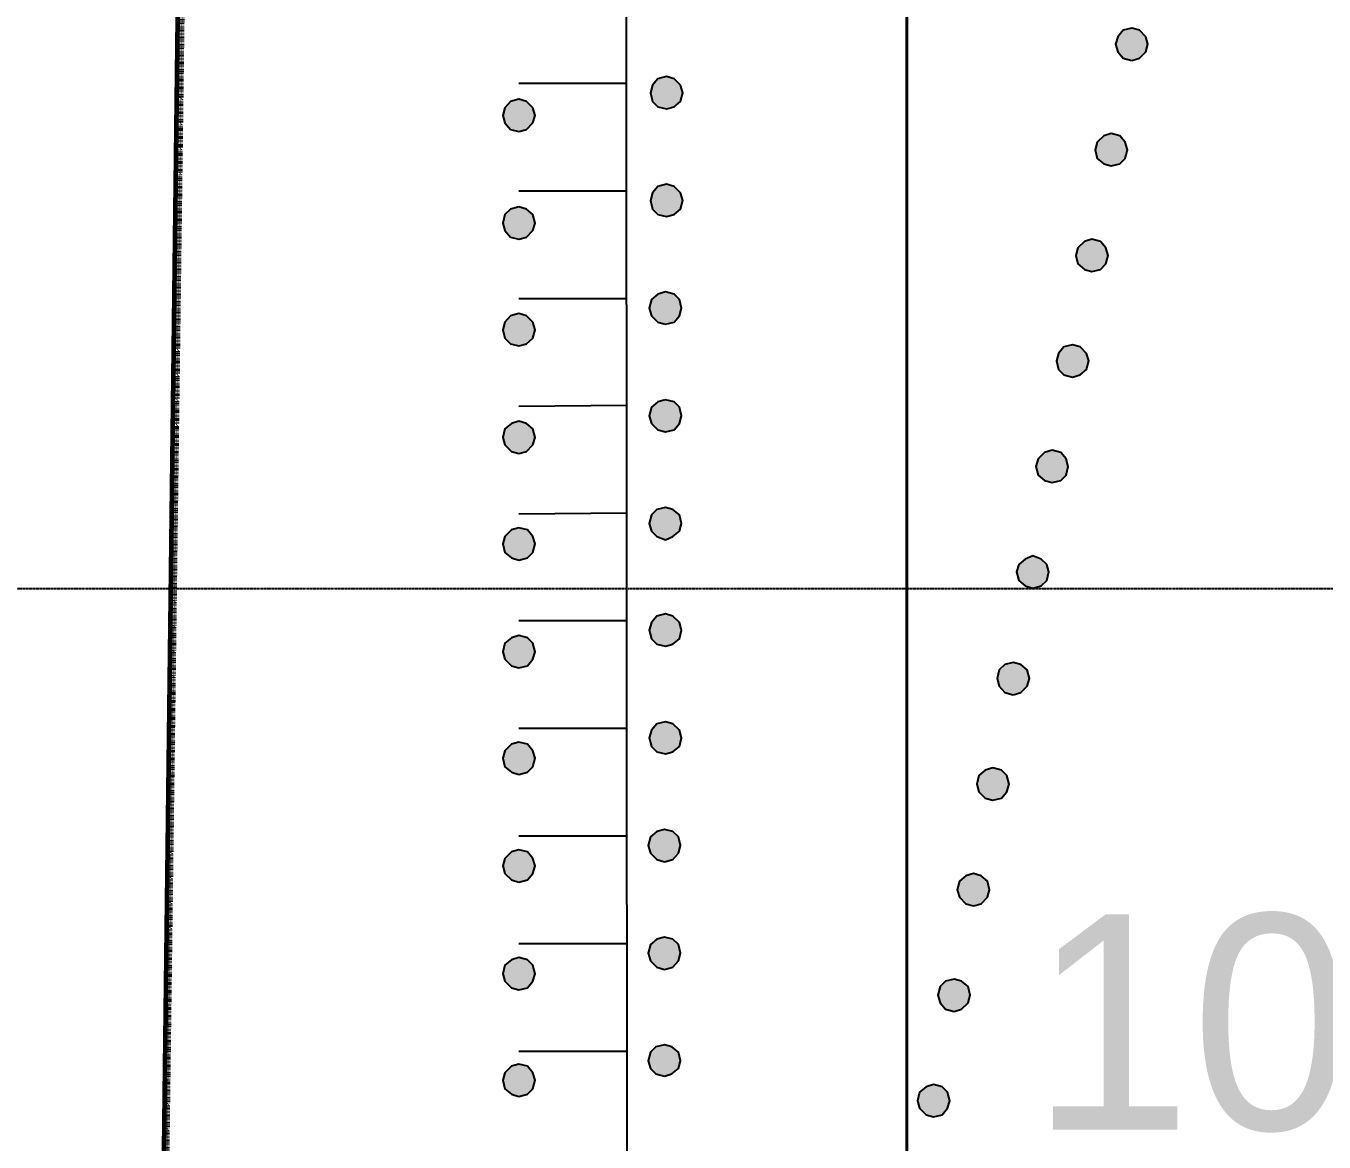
# Model space of a CAD drawing. Header units: millimetres. Extents: x 172667 to 1873135, y -274708 to 168495.
# Drawn here: x 1768622 to 1774649, y 18699 to 23880 of the extents above; entities that cross this region are included whole.
import ezdxf
from ezdxf.enums import TextEntityAlignment as Align

# ---------------------------------------------------------------- set-up
doc = ezdxf.new("R2010")
doc.units = ezdxf.units.MM
doc.linetypes.add('линия_сгиба', pattern=[1.25, 0.5, -0.25, 0, -0.25, 0, -0.25])
doc.linetypes.add('осевая', pattern=[2, 1.25, -0.25, 0.25, -0.25])
for name, color, linetype, lineweight in [('0004-Осевая', 4, 'осевая', 25), ('012 ОП.ЗОНА.ЗДАНИЕ', 171, '01.Опасная зона здание', 40), ('017 ОТВОД', 7, '13.Граница отвода', 70)]:
    doc.layers.add(name, color=color, linetype=linetype, lineweight=lineweight)
doc.layers.add('_ТОПО', color=253, linetype='Continuous')
doc.styles.add('F2', font='', dxfattribs={"height": 0.000909972})
doc.styles.add('размеры', font='', dxfattribs={"width": 0.7})
doc.styles.get('F2').set_extended_font_data('D431')
doc.styles.get('размеры').set_extended_font_data('T-FLEX Type A')
doc.linetypes.add('01.Опасная зона здание', pattern='A,1,-2,10,-0.05,[1,линии ППР.shx,S=0.2,R=180,X=0,Y=-1],-0.05,10,-2', length=25.1)
doc.linetypes.add('13.Граница отвода', pattern='A,20,[14,SHAPES,S=0.01,R=0,X=0,Y=0],-2.5', length=22.5)
doc.dimstyles.new('SPDS 500', dxfattribs={"dimscale": 500, "dimtxt": 2.5, "dimasz": 2, "dimexe": 1.25, "dimexo": 0, "dimtad": 1, "dimdec": 0, "dimtxsty": 'размеры', "dimblk": 'ARCHTICK', "dimcen": 2.5, "dimdle": 2, "dimclrd": 256, "dimclre": 256, "dimclrt": 1, "dimaunit": 1, "dimadec": 0, "dimazin": 2, "dimtfac": 0.75, "dimtdec": 0, "dimtix": 1, "dimtmove": 1, "dimatfit": 3, "dimfxl": 1.25, "dimtolj": 1, "dimlwd": 20, "dimlwe": 20, "dimarcsym": 0})

# ---------------------------------------------------------------- blocks, each defined once
blk = doc.blocks.new('_ArchTick')
at = {"color": 0, "linetype": 'ByBlock', "const_width": 0.15}
blk.add_lwpolyline([(-0.5, -0.5), (0.5, 0.5)], dxfattribs=at)
blk = doc.blocks.new('*D254')
at = {"linetype": 'Continuous', "lineweight": 20, "transparency": 16777216}
for p, q in [((1763104.9, 14268.6), (1763104.9, 64268.6)), ((1769362.5, 63268.6), (1762479.9, 63268.6)), ((1769362.5, 15268.6), (1762479.9, 15268.6))]:
    blk.add_line(p, q, dxfattribs=at)
at = {"layer": 'Defpoints', "color": 0, "transparency": 16777216}
for p in [(1763104.9, 63268.6), (1769362.5, 63268.6), (1769362.5, 15268.6)]:
    blk.add_point(p, dxfattribs=at)
at = {"lineweight": 20, "transparency": 16777216, "xscale": 1000, "yscale": 1000, "zscale": 1000}
for p, rotation in [((1763104.9, 63268.6), 90), ((1763104.9, 15268.6), 270)]:
    blk.add_blockref('_ArchTick', p, dxfattribs=dict(at, rotation=rotation))
at = {"color": 1, "transparency": 16777216, "insert": (1762167.4, 39268.6), "char_height": 1250, "attachment_point": 5, "rotation": 90, "style": 'размеры'}
blk.add_mtext('\\A1;48000', dxfattribs=at)

msp = doc.modelspace()

# ---------------------------------------------------------------- hatches: boundary and pattern name
at = {"layer": '_ТОПО', "linetype": 'ByBlock', "lineweight": -2}
for points in [[(1773756.2, 23720.1), (1773791.2, 23730.1), (1773821.2, 23760.1), (1773831.2, 23795.1), (1773821.2, 23830.1), (1773791.2, 23860.1), (1773756.2, 23870.1), (1773716.2, 23860.1), (1773691.2, 23830.1), (1773681.2, 23795.1), (1773691.2, 23760.1), (1773716.2, 23730.1)], [(1771596.2, 23495.1), (1771631.2, 23505.1), (1771661.2, 23530.1), (1771671.2, 23570.1), (1771661.2, 23605.1), (1771631.2, 23635.1), (1771596.2, 23645.1), (1771556.2, 23635.1), (1771531.2, 23605.1), (1771521.2, 23570.1), (1771531.2, 23530.1), (1771556.2, 23505.1)], [(1770911.2, 23390.1), (1770946.2, 23400.1), (1770976.2, 23430.1), (1770986.2, 23465.1), (1770976.2, 23500.1), (1770946.2, 23530.1), (1770911.2, 23540.1), (1770871.2, 23530.1), (1770846.2, 23500.1), (1770836.2, 23465.1), (1770846.2, 23430.1), (1770871.2, 23400.1)], [(1773661.2, 23230.1), (1773701.2, 23240.1), (1773726.2, 23265.1), (1773736.2, 23305.1), (1773726.2, 23340.1), (1773701.2, 23370.1), (1773661.2, 23380.1), (1773626.2, 23370.1), (1773596.2, 23340.1), (1773586.2, 23305.1), (1773596.2, 23265.1), (1773626.2, 23240.1)], [(1771596.2, 22995.1), (1771631.2, 23005.1), (1771661.2, 23030.1), (1771671.2, 23070.1), (1771661.2, 23105.1), (1771631.2, 23135.1), (1771596.2, 23145.1), (1771556.2, 23135.1), (1771531.2, 23105.1), (1771521.2, 23070.1), (1771531.2, 23030.1), (1771556.2, 23005.1)], [(1770911.2, 22890.1), (1770946.2, 22900.1), (1770976.2, 22930.1), (1770986.2, 22965.1), (1770976.2, 23005.1), (1770946.2, 23030.1), (1770911.2, 23040.1), (1770871.2, 23030.1), (1770846.2, 23005.1), (1770836.2, 22965.1), (1770846.2, 22930.1), (1770871.2, 22900.1)], [(1773571.2, 22740.1), (1773611.2, 22750.1), (1773636.2, 22775.1), (1773646.2, 22815.1), (1773636.2, 22850.1), (1773611.2, 22880.1), (1773571.2, 22890.1), (1773536.2, 22880.1), (1773506.2, 22850.1), (1773496.2, 22815.1), (1773506.2, 22775.1), (1773536.2, 22750.1)], [(1771591.2, 22495.1), (1771631.2, 22505.1), (1771656.2, 22535.1), (1771666.2, 22570.1), (1771656.2, 22610.1), (1771631.2, 22635.1), (1771591.2, 22645.1), (1771556.2, 22635.1), (1771526.2, 22610.1), (1771516.2, 22570.1), (1771526.2, 22535.1), (1771556.2, 22505.1)], [(1770911.2, 22395.1), (1770946.2, 22405.1), (1770976.2, 22430.1), (1770986.2, 22470.1), (1770976.2, 22505.1), (1770946.2, 22535.1), (1770911.2, 22545.1), (1770871.2, 22535.1), (1770846.2, 22505.1), (1770836.2, 22470.1), (1770846.2, 22430.1), (1770871.2, 22405.1)], [(1773481.2, 22250.1), (1773516.2, 22260.1), (1773546.2, 22285.1), (1773556.2, 22325.1), (1773546.2, 22360.1), (1773516.2, 22390.1), (1773481.2, 22400.1), (1773441.2, 22390.1), (1773416.2, 22360.1), (1773406.2, 22325.1), (1773416.2, 22285.1), (1773441.2, 22260.1)], [(1771591.2, 21995.1), (1771631.2, 22005.1), (1771656.2, 22035.1), (1771666.2, 22070.1), (1771656.2, 22110.1), (1771631.2, 22135.1), (1771591.2, 22145.1), (1771556.2, 22135.1), (1771526.2, 22110.1), (1771516.2, 22070.1), (1771526.2, 22035.1), (1771556.2, 22005.1)], [(1770911.2, 21895.1), (1770946.2, 21905.1), (1770976.2, 21935.1), (1770986.2, 21970.1), (1770976.2, 22010.1), (1770946.2, 22035.1), (1770911.2, 22045.1), (1770876.2, 22035.1), (1770846.2, 22010.1), (1770836.2, 21970.1), (1770846.2, 21935.1), (1770876.2, 21905.1)], [(1773386.2, 21760.1), (1773426.2, 21770.1), (1773451.2, 21795.1), (1773461.2, 21835.1), (1773451.2, 21870.1), (1773426.2, 21900.1), (1773386.2, 21910.1), (1773351.2, 21900.1), (1773321.2, 21870.1), (1773311.2, 21835.1), (1773321.2, 21795.1), (1773351.2, 21770.1)], [(1771591.2, 21495.1), (1771626.2, 21510.1), (1771656.2, 21535.1), (1771666.2, 21570.1), (1771656.2, 21610.1), (1771626.2, 21635.1), (1771591.2, 21645.1), (1771551.2, 21635.1), (1771526.2, 21610.1), (1771516.2, 21570.1), (1771526.2, 21535.1), (1771551.2, 21510.1)], [(1770911.2, 21400.1), (1770951.2, 21410.1), (1770976.2, 21435.1), (1770986.2, 21475.1), (1770976.2, 21510.1), (1770951.2, 21540.1), (1770911.2, 21550.1), (1770876.2, 21540.1), (1770846.2, 21510.1), (1770836.2, 21475.1), (1770846.2, 21435.1), (1770876.2, 21410.1)], [(1773296.2, 21270.1), (1773336.2, 21280.1), (1773361.2, 21305.1), (1773371.2, 21345.1), (1773361.2, 21380.1), (1773336.2, 21405.1), (1773296.2, 21420.1), (1773261.2, 21405.1), (1773231.2, 21380.1), (1773221.2, 21345.1), (1773231.2, 21305.1), (1773261.2, 21280.1)], [(1771591.2, 21000.1), (1771626.2, 21010.1), (1771656.2, 21035.1), (1771666.2, 21075.1), (1771656.2, 21110.1), (1771626.2, 21140.1), (1771591.2, 21150.1), (1771551.2, 21140.1), (1771526.2, 21110.1), (1771516.2, 21075.1), (1771526.2, 21035.1), (1771551.2, 21010.1)], [(1770911.2, 20900.1), (1770951.2, 20910.1), (1770976.2, 20940.1), (1770986.2, 20975.1), (1770976.2, 21015.1), (1770951.2, 21040.1), (1770911.2, 21050.1), (1770876.2, 21040.1), (1770846.2, 21015.1), (1770836.2, 20975.1), (1770846.2, 20940.1), (1770876.2, 20910.1)], [(1773206.2, 20775.1), (1773241.2, 20785.1), (1773271.2, 20815.1), (1773281.2, 20850.1), (1773271.2, 20890.1), (1773241.2, 20915.1), (1773206.2, 20925.1), (1773166.2, 20915.1), (1773141.2, 20890.1), (1773131.2, 20850.1), (1773141.2, 20815.1), (1773166.2, 20785.1)], [(1771591.2, 20500.1), (1771626.2, 20510.1), (1771656.2, 20535.1), (1771666.2, 20575.1), (1771656.2, 20610.1), (1771626.2, 20640.1), (1771591.2, 20650.1), (1771551.2, 20640.1), (1771526.2, 20610.1), (1771516.2, 20575.1), (1771526.2, 20535.1), (1771551.2, 20510.1)], [(1770911.2, 20405.1), (1770951.2, 20415.1), (1770976.2, 20440.1), (1770986.2, 20480.1), (1770976.2, 20515.1), (1770951.2, 20545.1), (1770911.2, 20555.1), (1770876.2, 20545.1), (1770846.2, 20515.1), (1770836.2, 20480.1), (1770846.2, 20440.1), (1770876.2, 20415.1)], [(1773111.2, 20285.1), (1773151.2, 20295.1), (1773176.2, 20325.1), (1773186.2, 20360.1), (1773176.2, 20400.1), (1773151.2, 20425.1), (1773111.2, 20435.1), (1773076.2, 20425.1), (1773046.2, 20400.1), (1773036.2, 20360.1), (1773046.2, 20325.1), (1773076.2, 20295.1)], [(1771586.2, 20000.1), (1771626.2, 20010.1), (1771651.2, 20040.1), (1771661.2, 20075.1), (1771651.2, 20115.1), (1771626.2, 20140.1), (1771586.2, 20150.1), (1771551.2, 20140.1), (1771521.2, 20115.1), (1771511.2, 20075.1), (1771521.2, 20040.1), (1771551.2, 20010.1)], [(1770911.2, 19905.1), (1770951.2, 19915.1), (1770976.2, 19945.1), (1770986.2, 19980.1), (1770976.2, 20015.1), (1770951.2, 20045.1), (1770911.2, 20055.1), (1770876.2, 20045.1), (1770846.2, 20015.1), (1770836.2, 19980.1), (1770846.2, 19945.1), (1770876.2, 19915.1)], [(1773021.2, 19795.1), (1773056.2, 19805.1), (1773086.2, 19835.1), (1773096.2, 19870.1), (1773086.2, 19910.1), (1773056.2, 19935.1), (1773021.2, 19945.1), (1772986.2, 19935.1), (1772956.2, 19910.1), (1772946.2, 19870.1), (1772956.2, 19835.1), (1772986.2, 19805.1)], [(1771586.2, 19500.1), (1771626.2, 19510.1), (1771651.2, 19540.1), (1771661.2, 19575.1), (1771651.2, 19615.1), (1771626.2, 19640.1), (1771586.2, 19650.1), (1771551.2, 19640.1), (1771521.2, 19615.1), (1771511.2, 19575.1), (1771521.2, 19540.1), (1771551.2, 19510.1)], [(1770911.2, 19405.1), (1770951.2, 19415.1), (1770976.2, 19445.1), (1770986.2, 19480.1), (1770976.2, 19520.1), (1770951.2, 19545.1), (1770911.2, 19555.1), (1770876.2, 19545.1), (1770846.2, 19520.1), (1770836.2, 19480.1), (1770846.2, 19445.1), (1770876.2, 19415.1)], [(1772931.2, 19305.1), (1772966.2, 19315.1), (1772996.2, 19345.1), (1773006.2, 19380.1), (1772996.2, 19420.1), (1772966.2, 19445.1), (1772931.2, 19455.1), (1772891.2, 19445.1), (1772866.2, 19420.1), (1772856.2, 19380.1), (1772866.2, 19345.1), (1772891.2, 19315.1)], [(1771586.2, 19005.1), (1771621.2, 19015.1), (1771651.2, 19040.1), (1771661.2, 19075.1), (1771651.2, 19115.1), (1771621.2, 19140.1), (1771586.2, 19150.1), (1771546.2, 19140.1), (1771521.2, 19115.1), (1771511.2, 19075.1), (1771521.2, 19040.1), (1771546.2, 19015.1)], [(1770911.2, 18910.1), (1770951.2, 18920.1), (1770976.2, 18945.1), (1770986.2, 18985.1), (1770976.2, 19020.1), (1770951.2, 19050.1), (1770911.2, 19060.1), (1770876.2, 19050.1), (1770846.2, 19020.1), (1770836.2, 18985.1), (1770846.2, 18945.1), (1770876.2, 18920.1)], [(1772836.2, 18815.1), (1772876.2, 18825.1), (1772901.2, 18855.1), (1772911.2, 18890.1), (1772901.2, 18930.1), (1772876.2, 18955.1), (1772836.2, 18965.1), (1772801.2, 18955.1), (1772771.2, 18930.1), (1772761.2, 18890.1), (1772771.2, 18855.1), (1772801.2, 18825.1)]]:
    msp.add_hatch(color=8, dxfattribs=at).paths.add_polyline_path(points)

# ---------------------------------------------------------------- linework, layer by layer
at = {"layer": '0004-Осевая', "elevation": 107296.5}
msp.add_lwpolyline([(1761144, 21268.6), (1808719.1, 21268.6)], dxfattribs=at)
at = {"layer": '012 ОП.ЗОНА.ЗДАНИЕ', "elevation": 107296.5}
msp.add_lwpolyline([(1772712, 63268.6), (1772712, 15274.6)], dxfattribs=at)
at = {"layer": '017 ОТВОД', "color": 1, "linetype": '13.Граница отвода', "lineweight": 60, "elevation": -103056.2}
msp.add_lwpolyline([(1769145.1, 8582.2), (1770045.1, 84542.2), (1850035.1, 83412.2), (1849135.1, 7452.2)], close=True, dxfattribs=at)
at = {"layer": '017 ОТВОД', "color": 6, "linetype": 'линия_сгиба', "lineweight": 60, "ltscale": 5, "elevation": 3738.5}
msp.add_lwpolyline([(1769149.6, 9024.3), (1815482.4, 8078.8), (1815473.1, 83886.3), (1770145.1, 84117.2)], close=True, dxfattribs=at)
at = {"layer": '_ТОПО', "color": 8, "linetype": 'ByBlock', "lineweight": -2}
for p, q in [((1770911.2, 23615.1, 106562.4), (1771411.2, 23615.1, 106546.5)), ((1770911.2, 23115.1, 106562.5), (1771411.2, 23115.1, 106546.4)), ((1770911.2, 22615.1, 106562.5), (1771411.2, 22615.1, 106546.3)), ((1770911.2, 22115.1, 106562.4), (1771411.2, 22120.1, 106546.2)), ((1770911.2, 21615.1, 106562.4), (1771411.2, 21620.1, 106546.1)), ((1770911.2, 21120.1, 106562.3), (1771411.2, 21120.1, 106546)), ((1770911.2, 20620.1, 106562.1), (1771411.2, 20620.1, 106546)), ((1770911.2, 20120.1, 106561.9), (1771411.2, 20120.1, 106545.9)), ((1770911.2, 19620.1, 106561.6), (1771411.2, 19620.1, 106545.8)), ((1770911.2, 19120.1, 106561.2), (1771411.2, 19120.1, 106545.7))]:
    msp.add_line(p, q, dxfattribs=at)
at = {"layer": '_ТОПО', "color": 8, "linetype": 'ByBlock', "lineweight": -2, "elevation": 105424.8, "flags": 128}
msp.add_lwpolyline([(1768772, 15350.2), (1770967.3, 15048.5), (1771310.6, 15246.2), (1771414.6, 15620.7), (1771388.6, 62985.5), (1771206.6, 63453.7), (1770842.4, 63630.5), (1768628, 63583.8)], dxfattribs=at)
at = {"layer": '_ТОПО', "color": 8, "linetype": 'ByBlock', "lineweight": -2, "flags": 128}
for points, elevation in [([(1773756.2, 23720.1), (1773791.2, 23730.1), (1773821.2, 23760.1), (1773831.2, 23795.1), (1773821.2, 23830.1), (1773791.2, 23860.1), (1773756.2, 23870.1), (1773716.2, 23860.1), (1773691.2, 23830.1), (1773681.2, 23795.1), (1773691.2, 23760.1), (1773716.2, 23730.1), (1773756.2, 23720.1)], 106595.4), ([(1773756.2, 23720.1), (1773791.2, 23730.1), (1773821.2, 23760.1), (1773831.2, 23795.1), (1773821.2, 23830.1), (1773791.2, 23860.1), (1773756.2, 23870.1), (1773716.2, 23860.1), (1773691.2, 23830.1), (1773681.2, 23795.1), (1773691.2, 23760.1), (1773716.2, 23730.1), (1773756.2, 23720.1)], 106595.4), ([(1771596.2, 23495.1), (1771631.2, 23505.1), (1771661.2, 23530.1), (1771671.2, 23570.1), (1771661.2, 23605.1), (1771631.2, 23635.1), (1771596.2, 23645.1), (1771556.2, 23635.1), (1771531.2, 23605.1), (1771521.2, 23570.1), (1771531.2, 23530.1), (1771556.2, 23505.1), (1771596.2, 23495.1)], 106595.4), ([(1771596.2, 23495.1), (1771631.2, 23505.1), (1771661.2, 23530.1), (1771671.2, 23570.1), (1771661.2, 23605.1), (1771631.2, 23635.1), (1771596.2, 23645.1), (1771556.2, 23635.1), (1771531.2, 23605.1), (1771521.2, 23570.1), (1771531.2, 23530.1), (1771556.2, 23505.1), (1771596.2, 23495.1)], 106595.4), ([(1770911.2, 23390.1), (1770946.2, 23400.1), (1770976.2, 23430.1), (1770986.2, 23465.1), (1770976.2, 23500.1), (1770946.2, 23530.1), (1770911.2, 23540.1), (1770871.2, 23530.1), (1770846.2, 23500.1), (1770836.2, 23465.1), (1770846.2, 23430.1), (1770871.2, 23400.1), (1770911.2, 23390.1)], 105424.8), ([(1770911.2, 23390.1), (1770946.2, 23400.1), (1770976.2, 23430.1), (1770986.2, 23465.1), (1770976.2, 23500.1), (1770946.2, 23530.1), (1770911.2, 23540.1), (1770871.2, 23530.1), (1770846.2, 23500.1), (1770836.2, 23465.1), (1770846.2, 23430.1), (1770871.2, 23400.1), (1770911.2, 23390.1)], 105424.8), ([(1773661.2, 23230.1), (1773701.2, 23240.1), (1773726.2, 23265.1), (1773736.2, 23305.1), (1773726.2, 23340.1), (1773701.2, 23370.1), (1773661.2, 23380.1), (1773626.2, 23370.1), (1773596.2, 23340.1), (1773586.2, 23305.1), (1773596.2, 23265.1), (1773626.2, 23240.1), (1773661.2, 23230.1)], 106595.4), ([(1773661.2, 23230.1), (1773701.2, 23240.1), (1773726.2, 23265.1), (1773736.2, 23305.1), (1773726.2, 23340.1), (1773701.2, 23370.1), (1773661.2, 23380.1), (1773626.2, 23370.1), (1773596.2, 23340.1), (1773586.2, 23305.1), (1773596.2, 23265.1), (1773626.2, 23240.1), (1773661.2, 23230.1)], 106595.4), ([(1771596.2, 22995.1), (1771631.2, 23005.1), (1771661.2, 23030.1), (1771671.2, 23070.1), (1771661.2, 23105.1), (1771631.2, 23135.1), (1771596.2, 23145.1), (1771556.2, 23135.1), (1771531.2, 23105.1), (1771521.2, 23070.1), (1771531.2, 23030.1), (1771556.2, 23005.1), (1771596.2, 22995.1)], 106595.4), ([(1771596.2, 22995.1), (1771631.2, 23005.1), (1771661.2, 23030.1), (1771671.2, 23070.1), (1771661.2, 23105.1), (1771631.2, 23135.1), (1771596.2, 23145.1), (1771556.2, 23135.1), (1771531.2, 23105.1), (1771521.2, 23070.1), (1771531.2, 23030.1), (1771556.2, 23005.1), (1771596.2, 22995.1)], 106595.4), ([(1770911.2, 22890.1), (1770946.2, 22900.1), (1770976.2, 22930.1), (1770986.2, 22965.1), (1770976.2, 23005.1), (1770946.2, 23030.1), (1770911.2, 23040.1), (1770871.2, 23030.1), (1770846.2, 23005.1), (1770836.2, 22965.1), (1770846.2, 22930.1), (1770871.2, 22900.1), (1770911.2, 22890.1)], 105424.8), ([(1770911.2, 22890.1), (1770946.2, 22900.1), (1770976.2, 22930.1), (1770986.2, 22965.1), (1770976.2, 23005.1), (1770946.2, 23030.1), (1770911.2, 23040.1), (1770871.2, 23030.1), (1770846.2, 23005.1), (1770836.2, 22965.1), (1770846.2, 22930.1), (1770871.2, 22900.1), (1770911.2, 22890.1)], 105424.8), ([(1773571.2, 22740.1), (1773611.2, 22750.1), (1773636.2, 22775.1), (1773646.2, 22815.1), (1773636.2, 22850.1), (1773611.2, 22880.1), (1773571.2, 22890.1), (1773536.2, 22880.1), (1773506.2, 22850.1), (1773496.2, 22815.1), (1773506.2, 22775.1), (1773536.2, 22750.1), (1773571.2, 22740.1)], 106595.4), ([(1773571.2, 22740.1), (1773611.2, 22750.1), (1773636.2, 22775.1), (1773646.2, 22815.1), (1773636.2, 22850.1), (1773611.2, 22880.1), (1773571.2, 22890.1), (1773536.2, 22880.1), (1773506.2, 22850.1), (1773496.2, 22815.1), (1773506.2, 22775.1), (1773536.2, 22750.1), (1773571.2, 22740.1)], 106595.4), ([(1771591.2, 22495.1), (1771631.2, 22505.1), (1771656.2, 22535.1), (1771666.2, 22570.1), (1771656.2, 22610.1), (1771631.2, 22635.1), (1771591.2, 22645.1), (1771556.2, 22635.1), (1771526.2, 22610.1), (1771516.2, 22570.1), (1771526.2, 22535.1), (1771556.2, 22505.1), (1771591.2, 22495.1)], 106595.4), ([(1771591.2, 22495.1), (1771631.2, 22505.1), (1771656.2, 22535.1), (1771666.2, 22570.1), (1771656.2, 22610.1), (1771631.2, 22635.1), (1771591.2, 22645.1), (1771556.2, 22635.1), (1771526.2, 22610.1), (1771516.2, 22570.1), (1771526.2, 22535.1), (1771556.2, 22505.1), (1771591.2, 22495.1)], 106595.4), ([(1770911.2, 22395.1), (1770946.2, 22405.1), (1770976.2, 22430.1), (1770986.2, 22470.1), (1770976.2, 22505.1), (1770946.2, 22535.1), (1770911.2, 22545.1), (1770871.2, 22535.1), (1770846.2, 22505.1), (1770836.2, 22470.1), (1770846.2, 22430.1), (1770871.2, 22405.1), (1770911.2, 22395.1)], 105424.8), ([(1770911.2, 22395.1), (1770946.2, 22405.1), (1770976.2, 22430.1), (1770986.2, 22470.1), (1770976.2, 22505.1), (1770946.2, 22535.1), (1770911.2, 22545.1), (1770871.2, 22535.1), (1770846.2, 22505.1), (1770836.2, 22470.1), (1770846.2, 22430.1), (1770871.2, 22405.1), (1770911.2, 22395.1)], 105424.8), ([(1773481.2, 22250.1), (1773516.2, 22260.1), (1773546.2, 22285.1), (1773556.2, 22325.1), (1773546.2, 22360.1), (1773516.2, 22390.1), (1773481.2, 22400.1), (1773441.2, 22390.1), (1773416.2, 22360.1), (1773406.2, 22325.1), (1773416.2, 22285.1), (1773441.2, 22260.1), (1773481.2, 22250.1)], 106595.4), ([(1773481.2, 22250.1), (1773516.2, 22260.1), (1773546.2, 22285.1), (1773556.2, 22325.1), (1773546.2, 22360.1), (1773516.2, 22390.1), (1773481.2, 22400.1), (1773441.2, 22390.1), (1773416.2, 22360.1), (1773406.2, 22325.1), (1773416.2, 22285.1), (1773441.2, 22260.1), (1773481.2, 22250.1)], 106595.4), ([(1771591.2, 21995.1), (1771631.2, 22005.1), (1771656.2, 22035.1), (1771666.2, 22070.1), (1771656.2, 22110.1), (1771631.2, 22135.1), (1771591.2, 22145.1), (1771556.2, 22135.1), (1771526.2, 22110.1), (1771516.2, 22070.1), (1771526.2, 22035.1), (1771556.2, 22005.1), (1771591.2, 21995.1)], 106595.4), ([(1771591.2, 21995.1), (1771631.2, 22005.1), (1771656.2, 22035.1), (1771666.2, 22070.1), (1771656.2, 22110.1), (1771631.2, 22135.1), (1771591.2, 22145.1), (1771556.2, 22135.1), (1771526.2, 22110.1), (1771516.2, 22070.1), (1771526.2, 22035.1), (1771556.2, 22005.1), (1771591.2, 21995.1)], 106595.4), ([(1770911.2, 21895.1), (1770946.2, 21905.1), (1770976.2, 21935.1), (1770986.2, 21970.1), (1770976.2, 22010.1), (1770946.2, 22035.1), (1770911.2, 22045.1), (1770876.2, 22035.1), (1770846.2, 22010.1), (1770836.2, 21970.1), (1770846.2, 21935.1), (1770876.2, 21905.1), (1770911.2, 21895.1)], 105424.8), ([(1770911.2, 21895.1), (1770946.2, 21905.1), (1770976.2, 21935.1), (1770986.2, 21970.1), (1770976.2, 22010.1), (1770946.2, 22035.1), (1770911.2, 22045.1), (1770876.2, 22035.1), (1770846.2, 22010.1), (1770836.2, 21970.1), (1770846.2, 21935.1), (1770876.2, 21905.1), (1770911.2, 21895.1)], 105424.8), ([(1773386.2, 21760.1), (1773426.2, 21770.1), (1773451.2, 21795.1), (1773461.2, 21835.1), (1773451.2, 21870.1), (1773426.2, 21900.1), (1773386.2, 21910.1), (1773351.2, 21900.1), (1773321.2, 21870.1), (1773311.2, 21835.1), (1773321.2, 21795.1), (1773351.2, 21770.1), (1773386.2, 21760.1)], 106595.4), ([(1773386.2, 21760.1), (1773426.2, 21770.1), (1773451.2, 21795.1), (1773461.2, 21835.1), (1773451.2, 21870.1), (1773426.2, 21900.1), (1773386.2, 21910.1), (1773351.2, 21900.1), (1773321.2, 21870.1), (1773311.2, 21835.1), (1773321.2, 21795.1), (1773351.2, 21770.1), (1773386.2, 21760.1)], 106595.4), ([(1771591.2, 21495.1), (1771626.2, 21510.1), (1771656.2, 21535.1), (1771666.2, 21570.1), (1771656.2, 21610.1), (1771626.2, 21635.1), (1771591.2, 21645.1), (1771551.2, 21635.1), (1771526.2, 21610.1), (1771516.2, 21570.1), (1771526.2, 21535.1), (1771551.2, 21510.1), (1771591.2, 21495.1)], 106595.4), ([(1771591.2, 21495.1), (1771626.2, 21510.1), (1771656.2, 21535.1), (1771666.2, 21570.1), (1771656.2, 21610.1), (1771626.2, 21635.1), (1771591.2, 21645.1), (1771551.2, 21635.1), (1771526.2, 21610.1), (1771516.2, 21570.1), (1771526.2, 21535.1), (1771551.2, 21510.1), (1771591.2, 21495.1)], 106595.4), ([(1770911.2, 21400.1), (1770951.2, 21410.1), (1770976.2, 21435.1), (1770986.2, 21475.1), (1770976.2, 21510.1), (1770951.2, 21540.1), (1770911.2, 21550.1), (1770876.2, 21540.1), (1770846.2, 21510.1), (1770836.2, 21475.1), (1770846.2, 21435.1), (1770876.2, 21410.1), (1770911.2, 21400.1)], 105424.8), ([(1770911.2, 21400.1), (1770951.2, 21410.1), (1770976.2, 21435.1), (1770986.2, 21475.1), (1770976.2, 21510.1), (1770951.2, 21540.1), (1770911.2, 21550.1), (1770876.2, 21540.1), (1770846.2, 21510.1), (1770836.2, 21475.1), (1770846.2, 21435.1), (1770876.2, 21410.1), (1770911.2, 21400.1)], 105424.8), ([(1773296.2, 21270.1), (1773336.2, 21280.1), (1773361.2, 21305.1), (1773371.2, 21345.1), (1773361.2, 21380.1), (1773336.2, 21405.1), (1773296.2, 21420.1), (1773261.2, 21405.1), (1773231.2, 21380.1), (1773221.2, 21345.1), (1773231.2, 21305.1), (1773261.2, 21280.1), (1773296.2, 21270.1)], 106595.4), ([(1773296.2, 21270.1), (1773336.2, 21280.1), (1773361.2, 21305.1), (1773371.2, 21345.1), (1773361.2, 21380.1), (1773336.2, 21405.1), (1773296.2, 21420.1), (1773261.2, 21405.1), (1773231.2, 21380.1), (1773221.2, 21345.1), (1773231.2, 21305.1), (1773261.2, 21280.1), (1773296.2, 21270.1)], 106595.4), ([(1771591.2, 21000.1), (1771626.2, 21010.1), (1771656.2, 21035.1), (1771666.2, 21075.1), (1771656.2, 21110.1), (1771626.2, 21140.1), (1771591.2, 21150.1), (1771551.2, 21140.1), (1771526.2, 21110.1), (1771516.2, 21075.1), (1771526.2, 21035.1), (1771551.2, 21010.1), (1771591.2, 21000.1)], 106595.4), ([(1771591.2, 21000.1), (1771626.2, 21010.1), (1771656.2, 21035.1), (1771666.2, 21075.1), (1771656.2, 21110.1), (1771626.2, 21140.1), (1771591.2, 21150.1), (1771551.2, 21140.1), (1771526.2, 21110.1), (1771516.2, 21075.1), (1771526.2, 21035.1), (1771551.2, 21010.1), (1771591.2, 21000.1)], 106595.4), ([(1770911.2, 20900.1), (1770951.2, 20910.1), (1770976.2, 20940.1), (1770986.2, 20975.1), (1770976.2, 21015.1), (1770951.2, 21040.1), (1770911.2, 21050.1), (1770876.2, 21040.1), (1770846.2, 21015.1), (1770836.2, 20975.1), (1770846.2, 20940.1), (1770876.2, 20910.1), (1770911.2, 20900.1)], 105424.8), ([(1770911.2, 20900.1), (1770951.2, 20910.1), (1770976.2, 20940.1), (1770986.2, 20975.1), (1770976.2, 21015.1), (1770951.2, 21040.1), (1770911.2, 21050.1), (1770876.2, 21040.1), (1770846.2, 21015.1), (1770836.2, 20975.1), (1770846.2, 20940.1), (1770876.2, 20910.1), (1770911.2, 20900.1)], 105424.8), ([(1773206.2, 20775.1), (1773241.2, 20785.1), (1773271.2, 20815.1), (1773281.2, 20850.1), (1773271.2, 20890.1), (1773241.2, 20915.1), (1773206.2, 20925.1), (1773166.2, 20915.1), (1773141.2, 20890.1), (1773131.2, 20850.1), (1773141.2, 20815.1), (1773166.2, 20785.1), (1773206.2, 20775.1)], 106595.4), ([(1773206.2, 20775.1), (1773241.2, 20785.1), (1773271.2, 20815.1), (1773281.2, 20850.1), (1773271.2, 20890.1), (1773241.2, 20915.1), (1773206.2, 20925.1), (1773166.2, 20915.1), (1773141.2, 20890.1), (1773131.2, 20850.1), (1773141.2, 20815.1), (1773166.2, 20785.1), (1773206.2, 20775.1)], 106595.4), ([(1771591.2, 20500.1), (1771626.2, 20510.1), (1771656.2, 20535.1), (1771666.2, 20575.1), (1771656.2, 20610.1), (1771626.2, 20640.1), (1771591.2, 20650.1), (1771551.2, 20640.1), (1771526.2, 20610.1), (1771516.2, 20575.1), (1771526.2, 20535.1), (1771551.2, 20510.1), (1771591.2, 20500.1)], 106595.4), ([(1771591.2, 20500.1), (1771626.2, 20510.1), (1771656.2, 20535.1), (1771666.2, 20575.1), (1771656.2, 20610.1), (1771626.2, 20640.1), (1771591.2, 20650.1), (1771551.2, 20640.1), (1771526.2, 20610.1), (1771516.2, 20575.1), (1771526.2, 20535.1), (1771551.2, 20510.1), (1771591.2, 20500.1)], 106595.4), ([(1770911.2, 20405.1), (1770951.2, 20415.1), (1770976.2, 20440.1), (1770986.2, 20480.1), (1770976.2, 20515.1), (1770951.2, 20545.1), (1770911.2, 20555.1), (1770876.2, 20545.1), (1770846.2, 20515.1), (1770836.2, 20480.1), (1770846.2, 20440.1), (1770876.2, 20415.1), (1770911.2, 20405.1)], 105424.8), ([(1770911.2, 20405.1), (1770951.2, 20415.1), (1770976.2, 20440.1), (1770986.2, 20480.1), (1770976.2, 20515.1), (1770951.2, 20545.1), (1770911.2, 20555.1), (1770876.2, 20545.1), (1770846.2, 20515.1), (1770836.2, 20480.1), (1770846.2, 20440.1), (1770876.2, 20415.1), (1770911.2, 20405.1)], 105424.8), ([(1773111.2, 20285.1), (1773151.2, 20295.1), (1773176.2, 20325.1), (1773186.2, 20360.1), (1773176.2, 20400.1), (1773151.2, 20425.1), (1773111.2, 20435.1), (1773076.2, 20425.1), (1773046.2, 20400.1), (1773036.2, 20360.1), (1773046.2, 20325.1), (1773076.2, 20295.1), (1773111.2, 20285.1)], 106595.4), ([(1773111.2, 20285.1), (1773151.2, 20295.1), (1773176.2, 20325.1), (1773186.2, 20360.1), (1773176.2, 20400.1), (1773151.2, 20425.1), (1773111.2, 20435.1), (1773076.2, 20425.1), (1773046.2, 20400.1), (1773036.2, 20360.1), (1773046.2, 20325.1), (1773076.2, 20295.1), (1773111.2, 20285.1)], 106595.4), ([(1771586.2, 20000.1), (1771626.2, 20010.1), (1771651.2, 20040.1), (1771661.2, 20075.1), (1771651.2, 20115.1), (1771626.2, 20140.1), (1771586.2, 20150.1), (1771551.2, 20140.1), (1771521.2, 20115.1), (1771511.2, 20075.1), (1771521.2, 20040.1), (1771551.2, 20010.1), (1771586.2, 20000.1)], 106595.4), ([(1771586.2, 20000.1), (1771626.2, 20010.1), (1771651.2, 20040.1), (1771661.2, 20075.1), (1771651.2, 20115.1), (1771626.2, 20140.1), (1771586.2, 20150.1), (1771551.2, 20140.1), (1771521.2, 20115.1), (1771511.2, 20075.1), (1771521.2, 20040.1), (1771551.2, 20010.1), (1771586.2, 20000.1)], 106595.4), ([(1770911.2, 19905.1), (1770951.2, 19915.1), (1770976.2, 19945.1), (1770986.2, 19980.1), (1770976.2, 20015.1), (1770951.2, 20045.1), (1770911.2, 20055.1), (1770876.2, 20045.1), (1770846.2, 20015.1), (1770836.2, 19980.1), (1770846.2, 19945.1), (1770876.2, 19915.1), (1770911.2, 19905.1)], 105424.8), ([(1770911.2, 19905.1), (1770951.2, 19915.1), (1770976.2, 19945.1), (1770986.2, 19980.1), (1770976.2, 20015.1), (1770951.2, 20045.1), (1770911.2, 20055.1), (1770876.2, 20045.1), (1770846.2, 20015.1), (1770836.2, 19980.1), (1770846.2, 19945.1), (1770876.2, 19915.1), (1770911.2, 19905.1)], 105424.8), ([(1773021.2, 19795.1), (1773056.2, 19805.1), (1773086.2, 19835.1), (1773096.2, 19870.1), (1773086.2, 19910.1), (1773056.2, 19935.1), (1773021.2, 19945.1), (1772986.2, 19935.1), (1772956.2, 19910.1), (1772946.2, 19870.1), (1772956.2, 19835.1), (1772986.2, 19805.1), (1773021.2, 19795.1)], 106595.4), ([(1773021.2, 19795.1), (1773056.2, 19805.1), (1773086.2, 19835.1), (1773096.2, 19870.1), (1773086.2, 19910.1), (1773056.2, 19935.1), (1773021.2, 19945.1), (1772986.2, 19935.1), (1772956.2, 19910.1), (1772946.2, 19870.1), (1772956.2, 19835.1), (1772986.2, 19805.1), (1773021.2, 19795.1)], 106595.4), ([(1771586.2, 19500.1), (1771626.2, 19510.1), (1771651.2, 19540.1), (1771661.2, 19575.1), (1771651.2, 19615.1), (1771626.2, 19640.1), (1771586.2, 19650.1), (1771551.2, 19640.1), (1771521.2, 19615.1), (1771511.2, 19575.1), (1771521.2, 19540.1), (1771551.2, 19510.1), (1771586.2, 19500.1)], 106595.4), ([(1771586.2, 19500.1), (1771626.2, 19510.1), (1771651.2, 19540.1), (1771661.2, 19575.1), (1771651.2, 19615.1), (1771626.2, 19640.1), (1771586.2, 19650.1), (1771551.2, 19640.1), (1771521.2, 19615.1), (1771511.2, 19575.1), (1771521.2, 19540.1), (1771551.2, 19510.1), (1771586.2, 19500.1)], 106595.4), ([(1770911.2, 19405.1), (1770951.2, 19415.1), (1770976.2, 19445.1), (1770986.2, 19480.1), (1770976.2, 19520.1), (1770951.2, 19545.1), (1770911.2, 19555.1), (1770876.2, 19545.1), (1770846.2, 19520.1), (1770836.2, 19480.1), (1770846.2, 19445.1), (1770876.2, 19415.1), (1770911.2, 19405.1)], 105424.8), ([(1770911.2, 19405.1), (1770951.2, 19415.1), (1770976.2, 19445.1), (1770986.2, 19480.1), (1770976.2, 19520.1), (1770951.2, 19545.1), (1770911.2, 19555.1), (1770876.2, 19545.1), (1770846.2, 19520.1), (1770836.2, 19480.1), (1770846.2, 19445.1), (1770876.2, 19415.1), (1770911.2, 19405.1)], 105424.8), ([(1772931.2, 19305.1), (1772966.2, 19315.1), (1772996.2, 19345.1), (1773006.2, 19380.1), (1772996.2, 19420.1), (1772966.2, 19445.1), (1772931.2, 19455.1), (1772891.2, 19445.1), (1772866.2, 19420.1), (1772856.2, 19380.1), (1772866.2, 19345.1), (1772891.2, 19315.1), (1772931.2, 19305.1)], 106595.4), ([(1772931.2, 19305.1), (1772966.2, 19315.1), (1772996.2, 19345.1), (1773006.2, 19380.1), (1772996.2, 19420.1), (1772966.2, 19445.1), (1772931.2, 19455.1), (1772891.2, 19445.1), (1772866.2, 19420.1), (1772856.2, 19380.1), (1772866.2, 19345.1), (1772891.2, 19315.1), (1772931.2, 19305.1)], 106595.4), ([(1771586.2, 19005.1), (1771621.2, 19015.1), (1771651.2, 19040.1), (1771661.2, 19075.1), (1771651.2, 19115.1), (1771621.2, 19140.1), (1771586.2, 19150.1), (1771546.2, 19140.1), (1771521.2, 19115.1), (1771511.2, 19075.1), (1771521.2, 19040.1), (1771546.2, 19015.1), (1771586.2, 19005.1)], 106595.4), ([(1771586.2, 19005.1), (1771621.2, 19015.1), (1771651.2, 19040.1), (1771661.2, 19075.1), (1771651.2, 19115.1), (1771621.2, 19140.1), (1771586.2, 19150.1), (1771546.2, 19140.1), (1771521.2, 19115.1), (1771511.2, 19075.1), (1771521.2, 19040.1), (1771546.2, 19015.1), (1771586.2, 19005.1)], 106595.4), ([(1770911.2, 18910.1), (1770951.2, 18920.1), (1770976.2, 18945.1), (1770986.2, 18985.1), (1770976.2, 19020.1), (1770951.2, 19050.1), (1770911.2, 19060.1), (1770876.2, 19050.1), (1770846.2, 19020.1), (1770836.2, 18985.1), (1770846.2, 18945.1), (1770876.2, 18920.1), (1770911.2, 18910.1)], 105424.8), ([(1770911.2, 18910.1), (1770951.2, 18920.1), (1770976.2, 18945.1), (1770986.2, 18985.1), (1770976.2, 19020.1), (1770951.2, 19050.1), (1770911.2, 19060.1), (1770876.2, 19050.1), (1770846.2, 19020.1), (1770836.2, 18985.1), (1770846.2, 18945.1), (1770876.2, 18920.1), (1770911.2, 18910.1)], 105424.8), ([(1772836.2, 18815.1), (1772876.2, 18825.1), (1772901.2, 18855.1), (1772911.2, 18890.1), (1772901.2, 18930.1), (1772876.2, 18955.1), (1772836.2, 18965.1), (1772801.2, 18955.1), (1772771.2, 18930.1), (1772761.2, 18890.1), (1772771.2, 18855.1), (1772801.2, 18825.1), (1772836.2, 18815.1)], 106595.4), ([(1772836.2, 18815.1), (1772876.2, 18825.1), (1772901.2, 18855.1), (1772911.2, 18890.1), (1772901.2, 18930.1), (1772876.2, 18955.1), (1772836.2, 18965.1), (1772801.2, 18955.1), (1772771.2, 18930.1), (1772761.2, 18890.1), (1772771.2, 18855.1), (1772801.2, 18825.1), (1772836.2, 18815.1)], 106595.4)]:
    msp.add_lwpolyline(points, close=True, dxfattribs=dict(at, elevation=elevation))

# ---------------------------------------------------------------- texts
at = {"layer": '_ТОПО', "color": 8, "linetype": 'ByBlock', "lineweight": -2, "style": 'F2'}
msp.add_text('106.70', height=1000, dxfattribs=at).set_placement((1773289.2, 19256.1, 106704), align=Align.MIDDLE_LEFT)

# ---------------------------------------------------------------- dimensions: what is measured, and where the dimension line sits
dim = msp.add_linear_dim(base=(1763104.9, 63268.6, 107296.5), p1=(1769362.5, 15268.6, 107296.5), p2=(1769362.5, 63268.6, 107296.5), angle=90, dimstyle='SPDS 500')
dim.commit()
dim.dimension.update_dxf_attribs({"geometry": '*D254', "text_midpoint": (1762167.4, 39268.6, 107296.5)})

doc.saveas('drawing.dxf')
